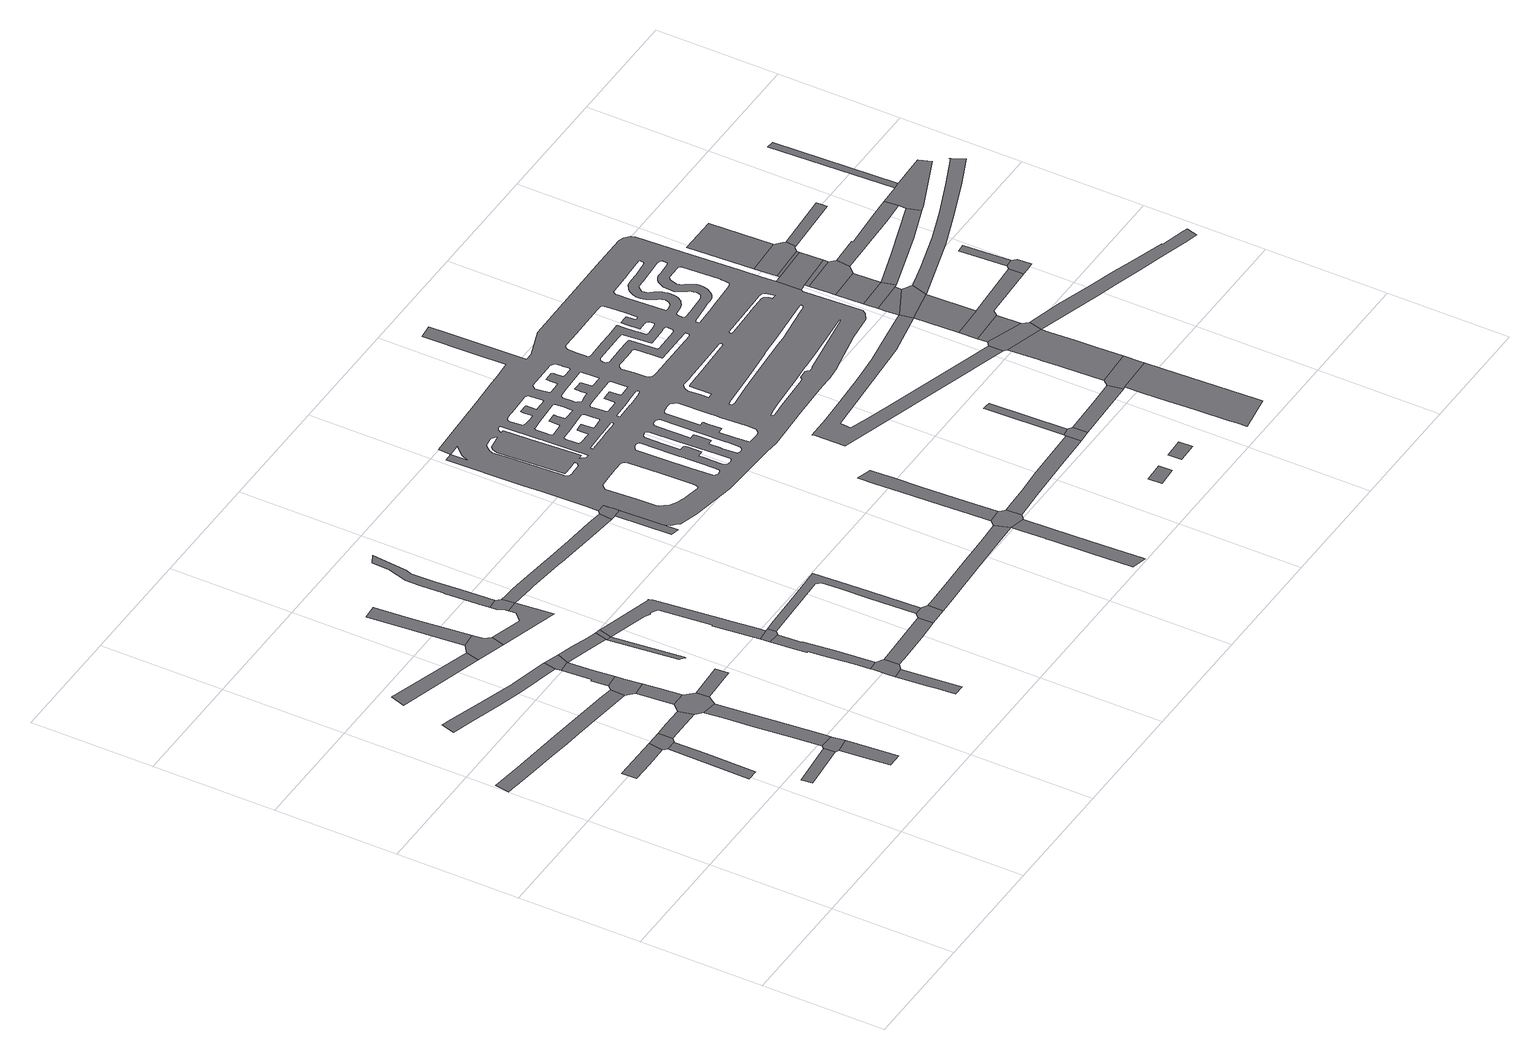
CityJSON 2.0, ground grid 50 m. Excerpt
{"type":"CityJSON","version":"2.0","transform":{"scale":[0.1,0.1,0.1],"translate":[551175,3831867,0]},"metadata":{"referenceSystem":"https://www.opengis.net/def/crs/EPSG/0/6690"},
"CityObjects":{
"road1":{"type":"Road","attributes":{"RoadStructureAttribute.sectionType":"1"},"geometry":[{"type":"MultiSurface","lod":"1","boundaries":[[[0,1,2,3,4,5]]]}]},
"road2":{"type":"Road","attributes":{"RoadStructureAttribute.sectionType":"1"},"geometry":[{"type":"MultiSurface","lod":"1","boundaries":[[[6,7,8,9,10,11,12,13,14,15,16,17,18,19]]]}]},
"road3":{"type":"Road","attributes":{"RoadStructureAttribute.sectionType":"1"},"geometry":[{"type":"MultiSurface","lod":"1","boundaries":[[[20,21,22,23,24,25]]]}]},
"road4":{"type":"Road","geometry":[{"type":"MultiSurface","lod":"1","boundaries":[[[26,27,28,29]]]}]},
"road5":{"type":"Road","geometry":[{"type":"MultiSurface","lod":"1","boundaries":[[[5,4,20,25,30,31]]]}]},
"road6":{"type":"Road","attributes":{"RoadStructureAttribute.sectionType":"1"},"geometry":[{"type":"MultiSurface","lod":"1","boundaries":[[[32,33,34,35,36,37]]]}]},
"road7":{"type":"Road","attributes":{"RoadStructureAttribute.sectionType":"1"},"geometry":[{"type":"MultiSurface","lod":"1","boundaries":[[[38,31,30,39,40]]]}]},
"road8":{"type":"Road","attributes":{"RoadStructureAttribute.sectionType":"1"},"geometry":[{"type":"MultiSurface","lod":"1","boundaries":[[[41,42,43,44,45,46,47,48,49,50,51,52,53]]]}]},
"road9":{"type":"Road","geometry":[{"type":"MultiSurface","lod":"1","boundaries":[[[54,26,29,34,33,55]]]}]},
"road10":{"type":"Road","attributes":{"RoadStructureAttribute.sectionType":"1"},"geometry":[{"type":"MultiSurface","lod":"1","boundaries":[[[56,57,58,59,60]]]}]},
"road11":{"type":"Road","attributes":{"RoadStructureAttribute.sectionType":"1"},"geometry":[{"type":"MultiSurface","lod":"1","boundaries":[[[61,62,63,64,65,54,55,66,67,68,69]]]}]},
"road12":{"type":"Road","geometry":[{"type":"MultiSurface","lod":"1","boundaries":[[[70,40,39,71,61,69,72,73,74,75]]]}]},
"road13":{"type":"Road","attributes":{"RoadStructureAttribute.sectionType":"1"},"geometry":[{"type":"MultiSurface","lod":"1","boundaries":[[[76,77,78,70,75]]]}]},
"road14":{"type":"Road","geometry":[{"type":"MultiSurface","lod":"1","boundaries":[[[79,80,81,82,19,18,83,78,77]]]}]},
"road15":{"type":"Road","attributes":{"RoadStructureAttribute.sectionType":"1"},"geometry":[{"type":"MultiSurface","lod":"1","boundaries":[[[84,85,86,87,88,81,80]]]}]},
"road16":{"type":"Road","geometry":[{"type":"MultiSurface","lod":"1","boundaries":[[[53,52,86,85,89]]]}]},
"road17":{"type":"Road","geometry":[{"type":"MultiSurface","lod":"1","boundaries":[[[90,91,73,72]]]}]},
"road18":{"type":"Road","geometry":[{"type":"MultiSurface","lod":"1","boundaries":[[[92,93,94,95,96,60,59,97,98]]]}]},
"road19":{"type":"Road","attributes":{"RoadStructureAttribute.sectionType":"1"},"geometry":[{"type":"MultiSurface","lod":"1","boundaries":[[[99,100,101,102,103,104,105,96,95]]]}]},
"road20":{"type":"Road","attributes":{"RoadStructureAttribute.sectionType":"1"},"geometry":[{"type":"MultiSurface","lod":"1","boundaries":[[[106,107,89,85,108,109,110,111]]]}]},
"road21":{"type":"Road","attributes":{"RoadStructureAttribute.sectionType":"1"},"geometry":[{"type":"MultiSurface","lod":"1","boundaries":[[[112,113,114,115,116,117]]]}]},
"road22":{"type":"Road","attributes":{"RoadStructureAttribute.sectionType":"1"},"geometry":[{"type":"MultiSurface","lod":"1","boundaries":[[[118,119,120,121,122,98,97]]]}]},
"road23":{"type":"Road","geometry":[{"type":"MultiSurface","lod":"1","boundaries":[[[111,110,112,117,123]]]}]},
"road24":{"type":"Road","attributes":{"RoadStructureAttribute.sectionType":"1"},"geometry":[{"type":"MultiSurface","lod":"1","boundaries":[[[124,125,126,127,128,129,130]]]}]},
"road25":{"type":"Road","geometry":[{"type":"MultiSurface","lod":"1","boundaries":[[[131,132,133,134,125,124,135,136]]]}]},
"road26":{"type":"Road","attributes":{"RoadStructureAttribute.sectionType":"1"},"geometry":[{"type":"MultiSurface","lod":"1","boundaries":[[[137,138,139,140,141,142,143,144,123,117,145,146,147,148,149,150,151,152,153,154,155,156]]]}]},
"road27":{"type":"Road","attributes":{"RoadStructureAttribute.sectionType":"1"},"geometry":[{"type":"MultiSurface","lod":"1","boundaries":[[[157,158,159,160,161,162,132,131,163,164,165,166]]]}]},
"road28":{"type":"Road","geometry":[{"type":"MultiSurface","lod":"1","boundaries":[[[167,168,169,170,120,119,171]]]}]},
"road29":{"type":"Road","geometry":[{"type":"MultiSurface","lod":"1","boundaries":[[[172,156,155,157,166,173]]]}]},
"road30":{"type":"Road","attributes":{"RoadStructureAttribute.sectionType":"1"},"geometry":[{"type":"MultiSurface","lod":"1","boundaries":[[[174,175,176,177,178,179,180,181,182,183,184,185,186,187,188,189,190,168,167]]]}]},
"road31":{"type":"Road","attributes":{"RoadStructureAttribute.sectionType":"1"},"geometry":[{"type":"MultiSurface","lod":"1","boundaries":[[[191,192,193,194,136,135,195,196,197,198]]]}]},
"road32":{"type":"Road","attributes":{"RoadStructureAttribute.sectionType":"1"},"geometry":[{"type":"MultiSurface","lod":"1","boundaries":[[[199,200,201,202,203,172,173,204,205,206,207,208,209]]]}]},
"road33":{"type":"Road","geometry":[{"type":"MultiSurface","lod":"1","boundaries":[[[209,208,191,198,210,211]]]}]},
"road34":{"type":"Road","attributes":{"RoadStructureAttribute.sectionType":"1"},"geometry":[{"type":"MultiSurface","lod":"1","boundaries":[[[212,213,214,215,216,217,218,219,171,119,220,221,222,223,224,225,226]]]}]},
"road35":{"type":"Road","geometry":[{"type":"MultiSurface","lod":"1","boundaries":[[[227,228,229,230,231,232,233]]]}]},
"road36":{"type":"Road","attributes":{"RoadStructureAttribute.sectionType":"1"},"geometry":[{"type":"MultiSurface","lod":"1","boundaries":[[[234,235,236,237,238,239,211,210,240,241,242,243]]]}]},
"road37":{"type":"Road","geometry":[{"type":"MultiSurface","lod":"1","boundaries":[[[244,245,246,247,226,225,233,232]]]}]},
"road38":{"type":"Road","attributes":{"RoadStructureAttribute.sectionType":"1"},"geometry":[{"type":"MultiSurface","lod":"1","boundaries":[[[243,248,249,250,251,252,253,254,255,256,257,258,259,260]]]}]},
"road39":{"type":"Road","geometry":[{"type":"MultiSurface","lod":"1","boundaries":[[[261,262,263,264,234,243,260,265,266,267]]]}]},
"road40":{"type":"Road","attributes":{"RoadStructureAttribute.sectionType":"1"},"geometry":[{"type":"MultiSurface","lod":"1","boundaries":[[[268,269,270,271,272,273,274,275,276,277,264,263]]]}]},
"road41":{"type":"Road","attributes":{"RoadStructureAttribute.sectionType":"1"},"geometry":[{"type":"MultiSurface","lod":"1","boundaries":[[[278,279,280,281,282,267,266,283,284,285,286]]]}]},
"road42":{"type":"Road","geometry":[{"type":"MultiSurface","lod":"1","boundaries":[[[287,288,289,290]]]}]},
"road43":{"type":"Road","geometry":[{"type":"MultiSurface","lod":"1","boundaries":[[[291,292,293,294,295,296,297,298,299,300,301,302,303,304,305,306,307,308,309,310,311,312,313,314,315,316,317,318,319,320,321,322,323,247,246,324,325,326,327,328,329,330,331,332,333,334,335,336,337,338,339,340,341,342,343,344,345,346,347,348,349,350,351],[352,353,354,355,356,357,319],[358,359,360,361,362,363,364,365,366,367,368,369,370],[371,372,373,374,375,376,377,378,379,380,381,382,383,384,385,386,387],[388,389,390,391,392,393,394,395,396,397,398,399,400,401,402,403,404,405,406,407,408,409,410],[411,412,413,414,415,416,417,418,419,420,421,422,423,424,425,426,427,428,429,430,431,432,433,434,435,436,437,438],[439,440,441,442,443,444,445,446,447,448,449,450,451,452,453,454,455,456,457,458],[459,460,461,462,463,464,465,466,467,468,469,470,471,472,473,474,475,476,477,478,479,480,481],[482,483,484,485,486,487,488,489,490,491,492,493,494,495,496,497,498,499,500,501,502,503,504,505,506,507,508,509],[510,511,512,513,514,515,516,517,518,519,520,521,522,523,524,525,526,527,528,529,530,531,532,533],[534,535,536,537,538,539,540,541,542,543,544,545,546,547,548,549,550,551,552,553,554,555,556,557,558,559,560],[561,562,563,564,565,566,567,568,569,570,571,572,573,574,575,576,577,578,579,580,581,582,583,584,585],[586,587,588,589,590,591,592,593,594,595,596,597,598,599,600,601,602,603,604,605,606,607,608,609,610,611,612,613],[614,615,616,617,618,619,620,621,622,623,624,625,626,627,628,629,630,631,632,633,634,635,636],[637,638,639,640,641,642,643,644,645,646,647,648,649,650,651,652,653,654,655,656,657,658],[659,660,661,662,663,664,665,666,667,668,669,670,671,672,673,674,675,676,677,678,679,680,681],[682,683,684,685,686,687,688,689,690,691,692,693,694,695,696,697,698,699,700,701,702,703,704,705,706,707],[708,709,710,711,712,713,714,715,716,717,718,719,720,721,722,723,724,725,726,727,728,729,730,731],[732,733,734,735,736,737,738,739,740,741,742,743,744,745,746,747,748,749,750,751,752,753,754,755,756,757,758,759,760,761,762,763,764,765],[766,767,768,769,770,771,772,773,774,775,776,777,778,779,780,781,782,783,784,785,786,787,788,789,790,791,792,793,794],[795,796,797,798,799,800,801,802,803,804,805,806,807,808,809,810,811,812,813,814],[815,816,817,818,819,820,821,822,823,824,825,826,827,828,829,830,831,832,833,834,835,836,837,838,839,840,841,842,843,844,845,846,847,848,849,850,851,852,853,854,855,856,857,858,859,860,861,862,863,864,865,866,867,868],[869,870,871,872,873,874,875,876,877,878,879,880,881,882,883,884,885,886,887,888,889,890,891,892],[893,894,895,896,897,898,899,900,901,902,903,904,905,906,907,908,909,910,911,912,913,914,915,916,917,918,919,920,921,922,923,924,925],[926,927,928,929,930,931,932,933,934,935,936,937,938,939,940,941,942,943,944,945,946,947,948,949,950],[951,952,953,954,955,956,957,958,959,960,961,962,963,964,965,966,967,968,969,970,971,972,973,974,975,976,977,978,979,980,981,982,983,984,985,986,987,988,989,990,991,992,993,994,995,996],[997,998,999,1000,1001,1002,1003,1004,1005,1006,1007,1008,1009,1010,1011,1012,1013,1014,1015,1016,1017,1018,1019]]]}]},
"road44":{"type":"Road","attributes":{"RoadStructureAttribute.sectionType":"1"},"geometry":[{"type":"MultiSurface","lod":"1","boundaries":[[[1020,1021,1022,1023]]]}]},
"road45":{"type":"Road","geometry":[{"type":"MultiSurface","lod":"1","boundaries":[[[1024,1025,278,286,1026,1027]]]}]},
"road46":{"type":"Road","attributes":{"RoadStructureAttribute.sectionType":"1"},"geometry":[{"type":"MultiSurface","lod":"1","boundaries":[[[1028,1029,1030,1031,1032,1025,1024]]]}]},
"road47":{"type":"Road","attributes":{"RoadStructureAttribute.sectionType":"1"},"geometry":[{"type":"MultiSurface","lod":"1","boundaries":[[[1033,1034,1035,1036,1037,1038,1039,1040,1041,1042,1043,1044,1045,1046,1047,1048,1049,1050,1051]]]}]},
"road48":{"type":"Road","attributes":{"RoadStructureAttribute.sectionType":"1"},"geometry":[{"type":"MultiSurface","lod":"1","boundaries":[[[1052,1053,1027,1026,1054,1055]]]}]},
"road49":{"type":"Road","attributes":{"RoadStructureAttribute.sectionType":"1"},"geometry":[{"type":"MultiSurface","lod":"1","boundaries":[[[1056,1057,1058,1059,1060,1061,1062,1063,1064,1065,1066,1067]]]}]},
"road50":{"type":"Road","geometry":[{"type":"MultiSurface","lod":"1","boundaries":[[[1068,1069,1070,1071,1052,1055,1059,1058]]]}]},
"road51":{"type":"Road","attributes":{"RoadStructureAttribute.sectionType":"1"},"geometry":[{"type":"MultiSurface","lod":"1","boundaries":[[[1072,1073,1074,1075,1076,1077,1070,1069,1078,1079,1080,1081]]]}]},
"road52":{"type":"Road","geometry":[{"type":"MultiSurface","lod":"1","boundaries":[[[1082,1044,1043,1072,1081,1083,1084]]]}]},
"road53":{"type":"Road","geometry":[{"type":"MultiSurface","lod":"1","boundaries":[[[1085,1086,1082,1084]]]}]},
"road54":{"type":"Road","attributes":{"RoadStructureAttribute.sectionType":"1"},"geometry":[{"type":"MultiSurface","lod":"1","boundaries":[[[1087,1051,1088,1089]]]}]},
"road55":{"type":"Road","attributes":{"RoadStructureAttribute.sectionType":"1"},"geometry":[{"type":"MultiSurface","lod":"1","boundaries":[[[1090,1091,1092,1093,1033,1094]]]}]},
"road56":{"type":"Road","geometry":[{"type":"MultiSurface","lod":"1","boundaries":[[[1094,1033,1051,1087,1095]]]}]},
"road57":{"type":"Road","geometry":[{"type":"MultiSurface","lod":"1","boundaries":[[[1096,1097,1098,1099,1100,1092,1091,1101]]]}]},
"road58":{"type":"Road","geometry":[{"type":"MultiSurface","lod":"1","boundaries":[[[1102,1103,1097,1096]]]}]},
"road59":{"type":"Road","attributes":{"RoadStructureAttribute.sectionType":"1"},"geometry":[{"type":"MultiSurface","lod":"1","boundaries":[[[1104,1089,1088,1086,1085,1105,1106]]]}]},
"road60":{"type":"Road","geometry":[{"type":"MultiSurface","lod":"1","boundaries":[[[1107,1108,1109,1110,1111,1103,1102,1112,1113]]]}]},
"road61":{"type":"Road","geometry":[{"type":"MultiSurface","lod":"1","boundaries":[[[1114,1115,291,351,1116,1117,1118]]]}]},
"road62":{"type":"Road","attributes":{"RoadStructureAttribute.sectionType":"1"},"geometry":[{"type":"MultiSurface","lod":"1","boundaries":[[[1118,1117,1119,1109,1108]]]}]},
"road63":{"type":"Road","attributes":{"RoadStructureAttribute.sectionType":"1"},"geometry":[{"type":"MultiSurface","lod":"1","boundaries":[[[1120,1121,1122,1115,1114]]]}]},
"road64":{"type":"Road","geometry":[{"type":"MultiSurface","lod":"1","boundaries":[[[1123,1124,1125,1121,1120,1126,1127,1128]]]}]},
"road65":{"type":"Road","attributes":{"RoadStructureAttribute.sectionType":"1"},"geometry":[{"type":"MultiSurface","lod":"1","boundaries":[[[1129,1125,1124,1130]]]}]},
"road66":{"type":"Road","geometry":[{"type":"MultiSurface","lod":"1","boundaries":[[[1131,1132,1104,1106,1133,1134,1135]]]}]},
"road67":{"type":"Road","attributes":{"RoadStructureAttribute.sectionType":"1"},"geometry":[{"type":"MultiSurface","lod":"1","boundaries":[[[1136,1137,1138,1139,1140,1141,1142,1083,1081,1143,1144,1145,1146,1147,1148,1149,1150]]]}]},
"road68":{"type":"Road","attributes":{"RoadStructureAttribute.sectionType":"1"},"geometry":[{"type":"MultiSurface","lod":"1","boundaries":[[[1151,1152,1096,1101,1153,1154,1155]]]}]},
"road69":{"type":"Road","geometry":[{"type":"MultiSurface","lod":"1","boundaries":[[[1156,1157,1158,1132,1131]]]}]},
"road70":{"type":"Road","attributes":{"RoadStructureAttribute.sectionType":"1"},"geometry":[{"type":"MultiSurface","lod":"1","boundaries":[[[1159,1160,1161,1162,1113,1112,1163,1164]]]}]},
"road71":{"type":"Road","attributes":{"RoadStructureAttribute.sectionType":"1"},"geometry":[{"type":"MultiSurface","lod":"1","boundaries":[[[1165,1166,1167,1168,1128,1127]]]}]},
"road72":{"type":"Road","attributes":{"RoadStructureAttribute.sectionType":"1"},"geometry":[{"type":"MultiSurface","lod":"1","boundaries":[[[1169,1170,1171,1172,1173,1174,1095,1087,1175,1176,1177,1178]]]}]},
"road73":{"type":"Road","geometry":[{"type":"MultiSurface","lod":"1","boundaries":[[[1179,1180,1181,1182,1183,1159,1164,1151,1155,1184,1185]]]}]},
"road74":{"type":"Road","attributes":{"RoadStructureAttribute.sectionType":"1"},"geometry":[{"type":"MultiSurface","lod":"1","boundaries":[[[1186,1183,1182,1187,1188]]]}]}
},
"vertices":[
[413,1029,0],[296,1029,0],[296,969,0],[386,968,0],[482,969,0],[492,1028,0],
[638,1304,0],[357,1341,0],[140,1368,0],[13,1385,0],[5,1328,0],[43,1322,0],[50,1321,0],[166,1305,0],[259,1294,0],[348,1281,0],[416,1272,0],[526,1259,0],[682,1237,0],[685,1297,0],
[497,954,0],[495,825,0],[494,619,0],[539,619,0],[540,825,0],[541,953,0],
[773,473,0],[581,455,0],[585,410,0],[777,428,0],
[557,969,0],[557,1028,0],
[852,414,0],[851,427,0],[791,420,0],[800,325,0],[811,219,0],[870,221,0],
[616,1029,0],[712,969,0],[699,1029,0],
[635,1595,0],[541,1617,0],[535,1619,0],[402,1661,0],[247,1711,0],[216,1721,0],[199,1663,0],[289,1637,0],[413,1599,0],[519,1568,0],[604,1548,0],[691,1528,0],[700,1577,0],
[785,485,0],[844,483,0],
[264,1955,0],[245,1895,0],[469,1828,0],[598,1790,0],[614,1846,0],
[739,944,0],[739,942,0],[747,868,0],[758,749,0],[773,608,0],[842,506,0],[827,658,0],[806,874,0],[800,936,0],
[727,1060,0],[713,968,0],[824,972,0],[821,1024,0],[789,1058,0],[788,1059,0],
[777,1156,0],[771,1214,0],[713,1208,0],
[762,1290,0],[759,1320,0],[702,1315,0],[701,1314,0],[711,1210,0],
[751,1406,0],[742,1508,0],[693,1503,0],[704,1386,0],[695,1383,0],
[764,1557,0],
[976,979,0],[973,1032,0],
[713,1833,0],[709,1863,0],[708,1877,0],[708,1878,0],[648,1872,0],[717,1755,0],[733,1809,0],
[695,1998,0],[687,2083,0],[680,2156,0],[670,2262,0],[611,2257,0],[628,2074,0],[643,1921,0],
[901,1514,0],[830,1536,0],[745,1507,0],[892,1462,0],[924,1451,0],[938,1503,0],
[924,1447,0],[956,1169,0],[966,1161,0],[976,1154,0],[975,1162,0],[944,1445,0],
[958,1684,0],[943,1836,0],[893,1833,0],[896,1804,0],[863,1772,0],
[959,1498,0],
[1298,456,0],[1253,451,0],[1265,321,0],[1268,289,0],[1273,230,0],[1274,217,0],[1319,217,0],
[1288,554,0],[1248,551,0],[1249,541,0],[1250,483,0],[1319,474,0],[1318,535,0],
[1246,1012,0],[1230,1142,0],[1233,1142,0],[1202,1419,0],[1198,1423,0],[1196,1433,0],[1194,1431,0],[975,1493,0],[955,1442,0],[958,1441,0],[1105,1397,0],[1126,1385,0],[1132,1389,0],[1152,1380,0],[1161,1372,0],[1183,1164,0],[1178,1162,0],[1196,1006,0],[1199,977,0],[1249,982,0],
[1202,937,0],[1212,830,0],[1216,794,0],[1222,794,0],[1228,740,0],[1242,616,0],[1273,713,0],[1259,836,0],[1255,836,0],[1250,934,0],
[920,1904,0],[877,1901,0],[879,1875,0],[892,1846,0],[936,1887,0],
[1262,982,0],[1264,948,0],
[912,2044,0],[906,2142,0],[902,2233,0],[902,2236,0],[913,2268,0],[914,2278,0],[919,2337,0],[926,2409,0],[887,2389,0],[884,2320,0],[862,2238,0],[861,2180,0],[863,2137,0],[866,2084,0],[866,2083,0],[868,2050,0],[874,1948,0],
[1580,546,0],[1577,546,0],[1574,546,0],[1470,542,0],[1353,475,0],[1490,480,0],[1571,484,0],[1583,485,0],
[1625,770,0],[1620,896,0],[1614,997,0],[1443,990,0],[1295,984,0],[1566,960,0],[1583,943,0],[1586,871,0],[1591,753,0],[1600,564,0],[1634,566,0],
[1660,489,0],[1659,549,0],
[1462,1831,0],[1342,1844,0],[1211,1859,0],[1200,1860,0],[1115,1870,0],[1035,1880,0],[1009,1883,0],[961,1885,0],[1040,1827,0],[1056,1825,0],[1205,1808,0],[1229,1805,0],[1410,1784,0],[1524,1771,0],[1530,1823,0],
[1557,1542,0],[1573,1538,0],[1589,1535,0],[1589,1539,0],[1581,1766,0],[1581,1770,0],[1547,1769,0],
[2167,570,0],[2080,566,0],[1945,560,0],[1795,554,0],[1676,550,0],[1662,550,0],[1730,492,0],[1953,502,0],[2035,505,0],[2188,511,0],
[1580,1800,0],[1579,1818,0],[1579,1835,0],[1543,1834,0],
[2190,469,0],[2195,373,0],[2195,371,0],[2196,343,0],[2203,197,0],[2203,196,0],[2203,190,0],[2211,22,0],[2271,7,0],[2271,18,0],[2265,131,0],[2258,294,0],[2249,496,0],
[2256,584,0],[2255,585,0],[2244,596,0],[2185,590,0],[2259,504,0],[2270,514,0],[2265,575,0],
[2238,724,0],[2229,905,0],[2224,1017,0],[2222,1057,0],[2220,1107,0],[2160,1124,0],[2162,1054,0],[2168,951,0],[2176,785,0],[2181,677,0],
[2736,597,0],[2505,588,0],[2465,586,0],[2391,580,0],[2313,577,0],[2392,521,0],[2572,530,0],[2706,535,0],[2738,536,0],
[2750,225,0],[2670,222,0],[2672,167,0],[2752,170,0],
[2980,1926,0],[2977,1985,0],[2973,2070,0],[2961,2299,0],[2951,2486,0],[2945,2502,0],[2925,2519,0],[2906,2526,0],[2903,2527,0],[2805,2527,0],[2772,2526,0],[2309,2522,0],[2192,2480,0],[2159,2480,0],[2156,2565,0],[2152,2699,0],[2149,2808,0],[2146,2875,0],[2087,2869,0],[2094,2659,0],[2098,2529,0],[2022,2524,0],[1970,2522,0],[1914,2519,0],[1837,2515,0],[1786,2513,0],[1673,2507,0],[1561,2501,0],[1558,2449,0],[1523,2449,0],[1533,2142,0],[1537,2058,0],[1542,1884,0],[1573,2015,0],[1583,1736,0],[1589,1595,0],[1599,1572,0],[1612,1557,0],[1624,1545,0],[1704,1521,0],[1707,1520,0],[1885,1490,0],[1972,1486,0],[1976,1486,0],[1982,1486,0],[2054,1482,0],[2132,1478,0],[2187,1473,0],[2382,1483,0],[2525,1489,0],[2583,1490,0],[2600,1490,0],[2660,1495,0],[2671,1498,0],[2804,1523,0],[2842,1530,0],[2954,1543,0],[2981,1561,0],[2991,1576,0],[2979,1816,0],[2984,1824,0],[1560,2449,0],[1607,2452,0],[1610,2452,0],[1575,2417,0],[1568,2404,0],[1560,2384,0],[1997,2031,0],[1922,2029,0],[1919,2029,0],[1837,2027,0],[1837,2030,0],[1837,2033,0],[1837,2035,0],[1842,2035,0],[1919,2038,0],[1930,2038,0],[1997,2041,0],[1999,2039,0],[1999,2036,0],[2042,2037,0],[2042,2038,0],[2042,2042,0],[2044,2044,0],[2117,2047,0],[2147,2049,0],[2194,2051,0],[2199,2048,0],[2199,2043,0],[2197,2041,0],[2195,2039,0],[2189,2038,0],[2174,2035,0],[2133,2034,0],[2122,2034,0],[2116,2034,0],[2044,2032,0],[2908,1890,0],[2905,1890,0],[2898,1890,0],[2893,1890,0],[2890,1903,0],[2888,1915,0],[2883,1920,0],[2873,1925,0],[2850,1925,0],[2794,1923,0],[2776,1922,0],[2773,1922,0],[2653,1918,0],[2648,1920,0],[2648,1924,0],[2648,1925,0],[2650,1930,0],[2778,1934,0],[2882,1937,0],[2895,1935,0],[2905,1925,0],[2908,1908,0],[2910,1890,0],[1721,2361,0],[1724,2353,0],[1666,2345,0],[1656,2335,0],[1649,2315,0],[1651,2272,0],[1664,2047,0],[1664,2040,0],[1675,2041,0],[1697,2042,0],[1717,2043,0],[1739,2044,0],[1737,2034,0],[1735,2032,0],[1727,2024,0],[1694,2022,0],[1677,2021,0],[1664,2025,0],[1663,2028,0],[1657,2040,0],[1656,2051,0],[1644,2276,0],[1641,2325,0],[1644,2338,0],[1654,2350,0],[1666,2363,0],[1698,2368,0],[1708,2368,0],[1773,2376,0],[1783,2376,0],[1789,2217,0],[1790,2207,0],[1790,2197,0],[1795,2077,0],[1796,2032,0],[1797,2022,0],[1794,2022,0],[1784,2022,0],[1777,2032,0],[1776,2032,0],[1767,2041,0],[1784,2042,0],[1783,2072,0],[1777,2194,0],[1776,2208,0],[1769,2356,0],[1756,2356,0],[1763,2369,0],[2378,1907,0],[2373,1907,0],[2354,1906,0],[2318,1904,0],[2313,1899,0],[2313,1865,0],[2314,1812,0],[2294,1812,0],[2292,1845,0],[2290,1892,0],[2293,1902,0],[2298,1912,0],[2310,1922,0],[2348,1922,0],[2362,1922,0],[2378,1922,0],[2385,1923,0],[2573,1927,0],[2576,1927,0],[2580,1923,0],[2580,1922,0],[2580,1918,0],[2575,1914,0],[2316,1567,0],[2334,1572,0],[2381,1578,0],[2456,1583,0],[2538,1589,0],[2586,1593,0],[2611,1595,0],[2616,1595,0],[2696,1601,0],[2896,1620,0],[2906,1620,0],[2901,1618,0],[2633,1577,0],[2621,1575,0],[2618,1574,0],[2608,1573,0],[2606,1572,0],[2596,1582,0],[2593,1585,0],[2591,1587,0],[2578,1586,0],[2554,1584,0],[2549,1574,0],[2541,1572,0],[2381,1563,0],[2339,1560,0],[2324,1559,0],[2316,1564,0],[1839,2085,0],[1838,2097,0],[1836,2135,0],[1841,2145,0],[1843,2145,0],[1848,2145,0],[1874,2146,0],[1936,2150,0],[1983,2154,0],[1991,2149,0],[1992,2118,0],[1994,2091,0],[1991,2086,0],[1946,2081,0],[1941,2081,0],[1939,2116,0],[1938,2133,0],[1901,2128,0],[1901,2114,0],[1901,2090,0],[1901,2083,0],[1896,2080,0],[1895,2080,0],[1846,2080,0],[2188,2366,0],[2189,2359,0],[2189,2350,0],[2191,2326,0],[2186,2318,0],[2146,2318,0],[2141,2320,0],[2138,2351,0],[2137,2356,0],[2136,2367,0],[2093,2365,0],[2094,2353,0],[2094,2351,0],[2094,2327,0],[2094,2320,0],[2091,2317,0],[2071,2316,0],[2041,2314,0],[2036,2317,0],[2032,2349,0],[2028,2371,0],[2036,2381,0],[2043,2387,0],[2091,2388,0],[2171,2390,0],[2181,2383,0],[2188,2373,0],[1981,2376,0],[1983,2373,0],[1985,2347,0],[1986,2319,0],[1984,2311,0],[1936,2311,0],[1931,2310,0],[1931,2344,0],[1931,2355,0],[1891,2355,0],[1891,2342,0],[1891,2328,0],[1892,2308,0],[1889,2305,0],[1867,2305,0],[1844,2305,0],[1839,2305,0],[1831,2309,0],[1829,2314,0],[1826,2360,0],[1826,2364,0],[1831,2372,0],[1841,2375,0],[1889,2377,0],[1973,2381,0],[2039,2269,0],[2047,2272,0],[2073,2273,0],[2189,2278,0],[2192,2276,0],[2192,2273,0],[2194,2236,0],[2195,2206,0],[2190,2203,0],[2150,2203,0],[2145,2205,0],[2141,2236,0],[2140,2250,0],[2121,2250,0],[2097,2250,0],[2097,2242,0],[2097,2235,0],[2097,2225,0],[2097,2205,0],[2098,2200,0],[2076,2197,0],[2050,2194,0],[2043,2202,0],[2037,2207,0],[2037,2212,0],[2036,2234,0],[2035,2255,0],[2034,2259,0],[2154,2088,0],[2149,2090,0],[2147,2118,0],[2146,2135,0],[2103,2132,0],[2103,2120,0],[2104,2092,0],[2101,2087,0],[2098,2085,0],[2096,2085,0],[2049,2084,0],[2044,2089,0],[2043,2101,0],[2041,2120,0],[2038,2149,0],[2043,2154,0],[2050,2157,0],[2078,2158,0],[2190,2163,0],[2198,2158,0],[2200,2153,0],[2201,2116,0],[2201,2091,0],[1838,2190,0],[1830,2200,0],[1830,2217,0],[1830,2254,0],[1834,2262,0],[1842,2262,0],[1869,2264,0],[1982,2271,0],[1989,2266,0],[1989,2261,0],[1990,2232,0],[1990,2201,0],[1990,2196,0],[1943,2196,0],[1938,2196,0],[1935,2230,0],[1935,2243,0],[1895,2240,0],[1895,2229,0],[1895,2198,0],[1890,2193,0],[1872,2192,0],[2877,1767,0],[2712,1746,0],[2690,1746,0],[2674,1745,0],[2609,1741,0],[2435,1728,0],[2380,1723,0],[2322,1717,0],[2312,1714,0],[2302,1717,0],[2297,1724,0],[2299,1729,0],[2309,1732,0],[2380,1738,0],[2447,1743,0],[2598,1757,0],[2618,1759,0],[2700,1766,0],[2889,1783,0],[2904,1783,0],[2911,1783,0],[2907,1775,0],[2897,1770,0],[1991,1584,0],[1991,1631,0],[1991,1650,0],[1990,1676,0],[2010,1678,0],[2015,1679,0],[2013,1736,0],[2012,1754,0],[1989,1754,0],[1987,1826,0],[1986,1896,0],[1990,1904,0],[2000,1909,0],[2010,1909,0],[2018,1896,0],[2019,1877,0],[2025,1736,0],[2028,1665,0],[2029,1622,0],[2031,1574,0],[2026,1567,0],[2014,1564,0],[2001,1566,0],[1999,1570,0],[1997,1572,0],[1996,1574,0],[2069,1580,0],[2067,1622,0],[2067,1635,0],[2065,1679,0],[2088,1682,0],[2085,1735,0],[2084,1755,0],[2064,1754,0],[2061,1889,0],[2061,1899,0],[2065,1907,0],[2075,1910,0],[2088,1910,0],[2098,1900,0],[2102,1735,0],[2105,1645,0],[2105,1620,0],[2106,1587,0],[2106,1577,0],[2101,1567,0],[2091,1562,0],[2081,1562,0],[2073,1566,0],[2071,1567,0],[2645,2400,0],[2653,2400,0],[2745,2403,0],[2755,2404,0],[2840,2407,0],[2843,2404,0],[2843,2394,0],[2836,2387,0],[2766,2380,0],[2756,2379,0],[2740,2378,0],[2721,2378,0],[2710,2377,0],[2701,2376,0],[2687,2366,0],[2683,2363,0],[2671,2350,0],[2664,2335,0],[2659,2318,0],[2659,2300,0],[2662,2280,0],[2667,2268,0],[2684,2243,0],[2692,2230,0],[2695,2218,0],[2690,2200,0],[2677,2190,0],[2660,2185,0],[2645,2185,0],[2637,2342,0],[2636,2370,0],[2636,2377,0],[2636,2385,0],[2638,2392,0],[2548,2104,0],[2448,2101,0],[2441,2103,0],[2435,2220,0],[2412,2220,0],[2375,2220,0],[2292,2219,0],[2285,2224,0],[2282,2231,0],[2282,2237,0],[2282,2239,0],[2284,2249,0],[2294,2254,0],[2374,2255,0],[2422,2255,0],[2439,2255,0],[2447,2256,0],[2449,2251,0],[2451,2231,0],[2452,2223,0],[2458,2136,0],[2536,2139,0],[2546,2142,0],[2553,2142,0],[2561,2139,0],[2563,2134,0],[2563,2124,0],[2563,2114,0],[2558,2107,0],[1951,1571,0],[1941,1568,0],[1934,1568,0],[1924,1573,0],[1919,1581,0],[1914,1670,0],[1913,1700,0],[1912,1739,0],[1908,1890,0],[1916,1898,0],[1926,1903,0],[1938,1903,0],[1948,1898,0],[1951,1768,0],[1952,1737,0],[1953,1722,0],[1953,1706,0],[1955,1650,0],[1956,1591,0],[1956,1578,0],[2869,2310,0],[2816,2307,0],[2799,2307,0],[2784,2301,0],[2771,2291,0],[2762,2276,0],[2754,2261,0],[2753,2247,0],[2752,2241,0],[2752,2226,0],[2752,2211,0],[2757,2199,0],[2765,2184,0],[2778,2171,0],[2783,2161,0],[2785,2146,0],[2785,2143,0],[2786,2134,0],[2781,2124,0],[2766,2114,0],[2764,2114,0],[2679,2109,0],[2653,2108,0],[2646,2108,0],[2641,2118,0],[2641,2128,0],[2643,2138,0],[2648,2143,0],[2665,2145,0],[2683,2148,0],[2698,2153,0],[2710,2161,0],[2715,2164,0],[2720,2168,0],[2728,2181,0],[2732,2196,0],[2735,2216,0],[2735,2228,0],[2732,2241,0],[2727,2256,0],[2714,2276,0],[2704,2286,0],[2699,2296,0],[2696,2313,0],[2704,2326,0],[2716,2336,0],[2744,2337,0],[2852,2344,0],[2863,2345,0],[2876,2342,0],[2881,2335,0],[2881,2332,0],[2881,2325,0],[2879,2315,0],[2377,2042,0],[2356,2042,0],[2316,2042,0],[2304,2042,0],[2296,2047,0],[2289,2051,0],[2286,2064,0],[2285,2089,0],[2283,2113,0],[2281,2142,0],[2280,2161,0],[2285,2171,0],[2295,2176,0],[2313,2177,0],[2375,2177,0],[2389,2178,0],[2398,2173,0],[2402,2104,0],[2404,2063,0],[2559,2062,0],[2569,2062,0],[2569,2057,0],[2569,2049,0],[2561,2044,0],[2792,2055,0],[2768,2054,0],[2734,2052,0],[2646,2048,0],[2644,2053,0],[2641,2060,0],[2649,2065,0],[2713,2070,0],[2750,2074,0],[2767,2075,0],[2784,2076,0],[2799,2084,0],[2813,2099,0],[2823,2117,0],[2826,2127,0],[2828,2134,0],[2828,2154,0],[2825,2172,0],[2805,2202,0],[2797,2217,0],[2795,2227,0],[2797,2242,0],[2802,2257,0],[2812,2267,0],[2864,2267,0],[2877,2267,0],[2884,2260,0],[2893,2108,0],[2893,2101,0],[2893,2088,0],[2891,2075,0],[2889,2067,0],[2876,2060,0],[2206,1561,0],[2194,1558,0],[2151,1560,0],[2146,1565,0],[2144,1618,0],[2140,1680,0],[2165,1683,0],[2164,1714,0],[2163,1734,0],[2162,1760,0],[2142,1760,0],[2138,1898,0],[2143,1905,0],[2147,1908,0],[2150,1910,0],[2173,1913,0],[2193,1911,0],[2203,1901,0],[2211,1886,0],[2215,1768,0],[2216,1735,0],[2216,1721,0],[2220,1612,0],[2221,1584,0],[2219,1574,0],[2556,2389,0],[2556,2380,0],[2557,2366,0],[2560,2304,0],[2562,2264,0],[2562,2257,0],[2552,2254,0],[2547,2257,0],[2544,2294,0],[2539,2294,0],[2505,2293,0],[2505,2278,0],[2507,2216,0],[2507,2214,0],[2518,2214,0],[2545,2214,0],[2552,2212,0],[2557,2207,0],[2558,2203,0],[2560,2199,0],[2560,2187,0],[2553,2182,0],[2537,2180,0],[2503,2176,0],[2493,2179,0],[2491,2203,0],[2490,2221,0],[2488,2270,0],[2486,2298,0],[2421,2296,0],[2374,2295,0],[2299,2294,0],[2289,2294,0],[2283,2298,0],[2281,2302,0],[2280,2306,0],[2280,2349,0],[2280,2364,0],[2279,2375,0],[2283,2388,0],[2291,2395,0],[2300,2396,0],[2373,2397,0],[2525,2399,0],[2538,2399,0],[2550,2397,0],[1722,1895,0],[1773,1897,0],[1816,1897,0],[1826,1892,0],[1828,1882,0],[1828,1878,0],[1835,1746,0],[1836,1710,0],[1841,1620,0],[1838,1605,0],[1836,1595,0],[1826,1592,0],[1753,1606,0],[1728,1614,0],[1726,1615,0],[1698,1631,0],[1683,1648,0],[1673,1663,0],[1670,1671,0],[1667,1744,0],[1661,1873,0],[1668,1885,0],[1678,1893,0],
[2906,175,0],[2904,230,0],[2821,227,0],[2823,172,0],
[2773,612,0],[2736,605,0],[2791,539,0],[2788,599,0],
[2771,614,0],[2758,926,0],[2741,928,0],[2725,929,0],[2725,927,0],
[3033,1451,0],[2908,1432,0],[2772,1412,0],[2646,1401,0],[2502,1393,0],[2393,1387,0],[2293,1386,0],[2294,1375,0],[2297,1252,0],[2473,1199,0],[3041,1029,0],[3039,1088,0],[2915,1126,0],[2573,1227,0],[2472,1260,0],[2394,1285,0],[2397,1331,0],[2857,1362,0],[3044,1398,0],
[3056,610,0],[2945,606,0],[2917,544,0],[3068,550,0],
[3252,109,0],[3238,434,0],[3232,558,0],[3078,551,0],[3080,480,0],[3086,375,0],[3090,304,0],[3092,261,0],[3098,132,0],[3100,103,0],[3102,63,0],[3254,85,0],
[3231,578,0],[3228,641,0],[3074,633,0],[3064,621,0],
[3054,1018,0],[3055,986,0],[3061,895,0],[3062,879,0],[3063,852,0],[3063,851,0],[3223,750,0],[3219,840,0],[3214,942,0],[3213,970,0],
[3057,1101,0],[3227,1027,0],[3208,1051,0],
[3204,1149,0],[3055,1142,0],
[3181,1425,0],[3052,1218,0],[3191,1224,0],
[3164,1531,0],[3164,1541,0],[3028,1534,0],[3030,1501,0],[3164,1517,0],
[3202,1491,0],
[3162,1598,0],[3026,1592,0],[3027,1568,0],[3027,1554,0],[3028,1552,0],[3177,1545,0],
[3158,1710,0],[3020,1703,0],
[3452,1240,0],[3221,1171,0],[3454,1180,0],
[3184,1805,0],[3171,1818,0],[3015,1810,0],[3017,1771,0],[3019,1732,0],[3185,1740,0],[3192,1798,0],
[3165,1934,0],[3010,1925,0],[2994,1826,0],[3014,1829,0],[3170,1841,0],
[3014,1828,0],
[3164,1945,0],[3009,1938,0],[3010,1926,0],
[3185,2014,0],[3159,2037,0],[3005,2030,0],[3180,1963,0],[3188,1964,0],[3194,2006,0],
[2992,2298,0],[3147,2298,0],
[3498,1256,0],[3465,1254,0],[3481,1182,0],[3518,1183,0],[3515,1242,0],
[3949,805,0],[3844,833,0],[3845,837,0],[3702,882,0],[3626,908,0],[3513,943,0],[3366,990,0],[3348,930,0],[3486,889,0],[3563,866,0],[3681,831,0],[3800,797,0],[3894,769,0],[3951,753,0],[3965,801,0],
[3569,1727,0],[3324,1647,0],[3287,1576,0],[3437,1622,0],[3588,1674,0],
[3487,1448,0],[3470,1447,0],[3454,1446,0],
[3566,1815,0],[3473,1810,0],[3311,1798,0],[3310,1803,0],[3468,1752,0],[3569,1759,0],
[3440,1978,0],[3439,1999,0],[3439,2021,0],[3438,2021,0],
[3891,1734,0],[3893,1729,0],[3753,1670,0],[3610,1614,0],[3471,1565,0],[3305,1517,0],[3466,1506,0],[3601,1554,0],[3779,1622,0],[3917,1679,0],
[3827,1828,0],[3771,1826,0],[3685,1822,0],[3678,1822,0],[3651,1819,0],[3609,1681,0],[3845,1777,0],
[3626,2327,0],[3678,1823,0],[3656,2325,0]
]}
